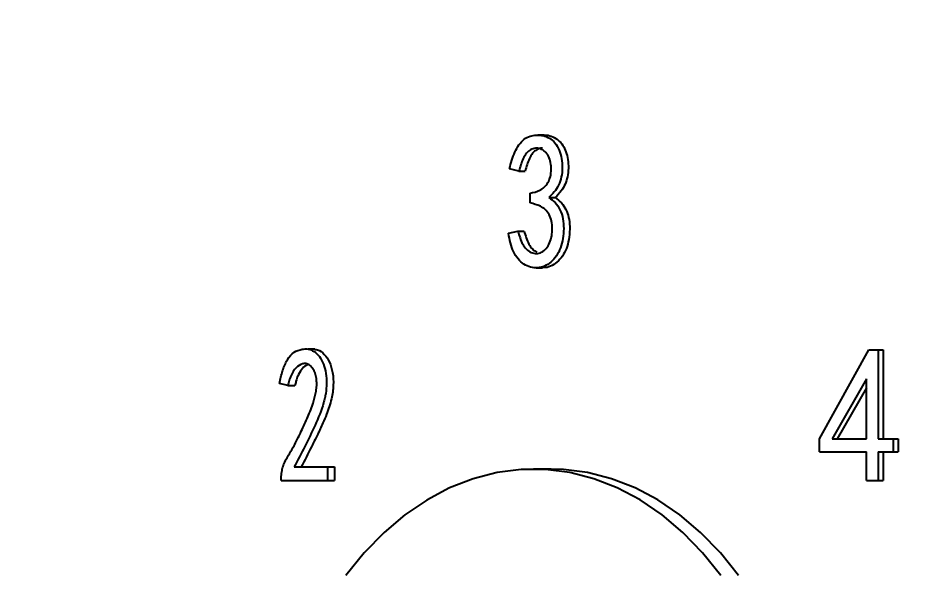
# Model space of a CAD drawing. Header units: millimetres. Extents: x 107291 to 113922, y -130611 to -125922.
# Drawn here: x 110523.3 to 110626.8, y -127233.9 to -127169.7 of the extents above; entities that cross this region are included whole.
import ezdxf

# ---------------------------------------------------------------- set-up
doc = ezdxf.new("R2010")
doc.units = ezdxf.units.MM
doc.header["$LTSCALE"] = 13
for name, color, linetype in [('几何体', 7, 'Continuous'), ('尺寸', 3, 'Continuous'), ('注释', 2, 'Continuous')]:
    doc.layers.add(name, color=color, linetype=linetype)
doc.styles.add('SLDTEXTSTYLE0', font='')
doc.styles.get("Standard").update_dxf_attribs({"font": 'gbenor.shx', "bigfont": 'gbcbig.shx'})
doc.styles.get('SLDTEXTSTYLE0').set_extended_font_data('汉仪长仿宋体')
doc.dimstyles.new('SLDDIMSTYLE0', dxfattribs={"dimtxt": 50, "dimasz": 40.8, "dimexe": 0, "dimexo": 0.0625, "dimgap": 12.5, "dimtad": 2, "dimdec": 0, "dimrnd": 1e-09, "dimzin": 12, "dimdsep": 46, "dimtxsty": 'SLDTEXTSTYLE0', "dimsah": 1, "dimcen": 0.09, "dimadec": 0, "dimazin": 3, "dimtfac": 1, "dimtdec": 0, "dimtmove": 0, "dimatfit": 0, "dimfxl": 1, "dimfrac": 2, "dimtolj": 1, "dimtzin": 12, "dimarcsym": 0})
doc.dimstyles.new('SLDDIMSTYLE2', dxfattribs={"dimtxt": 0.18, "dimasz": 40.8, "dimexe": 0, "dimexo": 0.0625, "dimgap": 0, "dimtad": 0, "dimtih": 1, "dimtoh": 1, "dimdec": 0, "dimrnd": 1e-09, "dimzin": 0, "dimdsep": 46, "dimtxsty": 'Standard', "dimsah": 1, "dimcen": 0.09, "dimadec": 0, "dimazin": 0, "dimtfac": 40.8, "dimtdec": 0, "dimtofl": 0, "dimtmove": 0, "dimatfit": 3, "dimfxl": 1, "dimfrac": 2, "dimtolj": 1, "dimtzin": 0, "dimarcsym": 0})

# ---------------------------------------------------------------- blocks, each defined once
blk = doc.blocks.new('*D13')
at = {"layer": 'Defpoints', "color": 0, "transparency": 16777216}
for p in [(110402.38, -127104.56), (110714.3, -127104.56), (110787.56, -127792.81)]:
    blk.add_point(p, dxfattribs=at)
at = {"layer": '尺寸', "color": 0, "lineweight": -2, "transparency": 16777216}
for p, q in [((110714.24, -127104.56), (110402.38, -127104.56)), ((110402.38, -127752.01), (110402.38, -127145.36)), ((110787.5, -127792.81), (110402.38, -127792.81))]:
    blk.add_line(p, q, dxfattribs=at)
at = {"layer": '尺寸', "color": 0, "transparency": 16777216}
for points in [[(110395.58, -127145.36), (110409.18, -127145.36), (110402.38, -127104.56)], [(110395.58, -127752.01), (110409.18, -127752.01), (110402.38, -127792.81)]]:
    blk.add_solid(points, dxfattribs=at)
at = {"layer": '尺寸', "color": 0, "transparency": 16777216, "insert": (110339.88, -127398.57), "char_height": 50, "attachment_point": 2, "rotation": 90, "style": 'SLDTEXTSTYLE0'}
blk.add_mtext('\\A1;730', dxfattribs=at)

msp = doc.modelspace()

# ---------------------------------------------------------------- linework, layer by layer
at = {"layer": '几何体'}
for p, q in [((110584.07, -127183.24), (110583.36, -127183.24)), ((110581.17, -127187.4), (110580.07, -127187.14)), ((110581.17, -127187.4), (110581.89, -127187.4)), ((110582.46, -127191.09), (110582.46, -127189.95)), ((110584.63, -127190.47), (110585.34, -127190.47)), ((110579.95, -127194.59), (110581.05, -127194.33)), ((110581.05, -127194.33), (110581.76, -127194.33)), ((110583.17, -127198.59), (110583.88, -127198.59)), ((110557.57, -127207.97), (110556.78, -127207.97)), ((110615.88, -127218.34), (110621.61, -127208.08)), ((110621.61, -127208.08), (110622.68, -127208.08)), ((110622.68, -127208.08), (110622.68, -127218.34)), ((110622.68, -127208.08), (110623.26, -127208.08)), ((110623.26, -127208.08), (110623.26, -127218.34)), ((110621.33, -127211.41), (110617.35, -127218.34)), ((110621.33, -127218.34), (110621.33, -127211.41)), ((110554.48, -127212.2), (110553.49, -127211.94)), ((110554.48, -127212.2), (110555.28, -127212.2)), ((110621.33, -127212.44), (110617.95, -127218.34)), ((110615.88, -127219.84), (110615.88, -127218.34)), ((110617.35, -127218.34), (110621.33, -127218.34)), ((110622.68, -127218.34), (110624.41, -127218.34)), ((110624.41, -127218.34), (110624.41, -127219.84)), ((110624.41, -127218.34), (110624.98, -127218.34)), ((110624.98, -127218.34), (110624.98, -127219.84)), ((110615.88, -127219.84), (110621.33, -127219.84)), ((110621.33, -127223.17), (110621.33, -127219.84)), ((110622.68, -127219.84), (110624.41, -127219.84)), ((110622.68, -127219.84), (110622.68, -127223.17)), ((110623.26, -127219.84), (110623.26, -127223.17)), ((110624.41, -127219.84), (110624.98, -127219.84)), ((110555.21, -127221.59), (110559.05, -127221.59)), ((110559.05, -127221.59), (110559.05, -127223.17)), ((110559.05, -127221.59), (110559.84, -127221.59)), ((110559.84, -127221.59), (110559.84, -127223.17)), ((110584.9, -127221.85), (110582.85, -127221.85)), ((110553.69, -127223.17), (110553.69, -127222.82)), ((110553.69, -127223.17), (110559.05, -127223.17)), ((110559.05, -127223.17), (110559.84, -127223.17)), ((110621.33, -127223.17), (110622.68, -127223.17)), ((110622.68, -127223.17), (110623.26, -127223.17))]:
    msp.add_line(p, q, dxfattribs=at)
at = {"layer": '几何体', "flags": 128}
for points in [[(110604.5, -127234.13), (110602.39, -127231.52), (110600.11, -127229.18), (110597.7, -127227.14), (110595.16, -127225.41), (110592.53, -127224.02), (110589.82, -127222.96), (110587.05, -127222.25), (110584.25, -127221.89), (110581.44, -127221.89), (110578.64, -127222.25), (110575.87, -127222.96), (110573.16, -127224.02), (110570.53, -127225.42), (110567.99, -127227.14), (110565.58, -127229.18), (110563.3, -127231.52), (110561.18, -127234.14)], [(110606.55, -127234.13), (110604.44, -127231.52), (110602.16, -127229.18), (110599.75, -127227.14), (110597.21, -127225.41), (110594.58, -127224.02), (110591.87, -127222.96), (110589.1, -127222.25), (110586.3, -127221.89), (110584.9, -127221.85)]]:
    msp.add_lwpolyline(points, dxfattribs=at)
at = {"layer": '几何体'}
for points, knots in [([(110580.07, -127187.14), (110580.25, -127186.48), (110580.53, -127185.49), (110581.14, -127184.35), (110581.74, -127183.68), (110582.45, -127183.33), (110583.2, -127183.21), (110583.96, -127183.27), (110584.69, -127183.56), (110585.36, -127184.11), (110585.85, -127184.94), (110586.14, -127185.95), (110586.21, -127187.02), (110586.1, -127188.09), (110585.67, -127189.41), (110585.05, -127190.05), (110584.63, -127190.47)], [0, 0, 0, 0, 0.124824, 0.187412, 0.249973, 0.312581, 0.375289, 0.438391, 0.50063, 0.563226, 0.625708, 0.688181, 0.750629, 0.813693, 0.875503, 1, 1, 1, 1]), ([(110584.07, -127183.26), (110584.17, -127183.26), (110584.5, -127183.23), (110585.08, -127183.41), (110585.73, -127183.8), (110586.26, -127184.4), (110586.63, -127185.17), (110586.85, -127186.08), (110586.9, -127187.08), (110586.8, -127188.05), (110586.52, -127188.96), (110586.03, -127189.79), (110585.59, -127190.23), (110585.34, -127190.47)], [0, 0, 0, 0, 0.0370926, 0.1387228, 0.2342208, 0.3221494, 0.4096373, 0.5011979, 0.5953675, 0.6945533, 0.782314, 0.8767256, 1, 1, 1, 1]), ([(110582.46, -127189.95), (110582.84, -127189.87), (110583.41, -127189.76), (110584.1, -127189.31), (110584.54, -127188.77), (110584.83, -127188.04), (110584.91, -127187.23), (110584.86, -127186.42), (110584.62, -127185.66), (110584.18, -127185.12), (110583.65, -127184.79), (110583.07, -127184.72), (110582.51, -127184.89), (110582.01, -127185.31), (110581.52, -127186.15), (110581.31, -127186.9), (110581.17, -127187.4)], [0, 0, 0, 0, 0.125009, 0.187598, 0.250132, 0.312601, 0.375027, 0.437451, 0.499906, 0.562439, 0.625032, 0.687656, 0.750273, 0.812843, 0.875356, 1, 1, 1, 1]), ([(110583.9, -127184.78), (110583.86, -127184.77), (110583.64, -127184.73), (110583.22, -127184.91), (110582.72, -127185.31), (110582.23, -127186.15), (110582.03, -127186.9), (110581.89, -127187.4)], [0, 0, 0, 0, 0.040053, 0.232213, 0.424363, 0.61653, 1, 1, 1, 1]), ([(110584.63, -127190.47), (110584.88, -127190.65), (110585.36, -127190.99), (110585.94, -127191.84), (110586.29, -127192.9), (110586.36, -127194.06), (110586.28, -127195.2), (110586.01, -127196.3), (110585.52, -127197.23), (110584.87, -127197.95), (110584.13, -127198.44), (110583.32, -127198.63), (110582.51, -127198.55), (110581.73, -127198.21), (110581.05, -127197.59), (110580.3, -127196.47), (110580.09, -127195.34), (110579.95, -127194.59)], [0, 0, 0, 0, 0.062581, 0.125128, 0.187507, 0.249966, 0.312465, 0.374911, 0.437411, 0.49999, 0.562593, 0.625254, 0.687934, 0.750569, 0.813181, 0.875693, 1, 1, 1, 1]), ([(110585.34, -127190.47), (110585.6, -127190.66), (110586.08, -127191), (110586.61, -127191.82), (110586.95, -127192.76), (110587.06, -127193.87), (110587, -127195.01), (110586.77, -127196.12), (110586.34, -127197.06), (110585.74, -127197.81), (110585.02, -127198.34), (110584.38, -127198.59), (110583.99, -127198.56), (110583.88, -127198.56)], [0, 0, 0, 0, 0.1041736, 0.1938245, 0.2795449, 0.3728586, 0.4769998, 0.5727183, 0.6651976, 0.7620396, 0.8599723, 0.9570216, 1, 1, 1, 1]), ([(110581.05, -127194.33), (110581.2, -127194.87), (110581.44, -127195.67), (110582.02, -127196.48), (110582.57, -127196.87), (110583.19, -127196.96), (110583.8, -127196.83), (110584.34, -127196.39), (110584.73, -127195.71), (110584.98, -127194.91), (110585.04, -127194.04), (110584.96, -127193.18), (110584.68, -127192.39), (110584.21, -127191.81), (110583.46, -127191.33), (110582.86, -127191.19), (110582.46, -127191.09)], [0, 0, 0, 0, 0.124453, 0.187001, 0.249558, 0.312201, 0.374795, 0.437282, 0.499802, 0.562232, 0.624658, 0.687106, 0.749526, 0.812074, 0.874744, 1, 1, 1, 1]), ([(110581.76, -127194.33), (110581.92, -127194.86), (110582.16, -127195.66), (110582.71, -127196.47), (110583.07, -127196.68), (110583.23, -127196.77)], [0, 0, 0, 0, 0.514706, 0.773132, 1, 1, 1, 1]), ([(110553.49, -127211.94), (110553.6, -127211.45), (110553.82, -127210.47), (110554.37, -127209.17), (110555.16, -127208.23), (110555.79, -127208.07), (110556.11, -127207.99)], [0, 0, 0, 0, 0.250258, 0.500157, 0.749885, 1, 1, 1, 1]), ([(110556.11, -127207.99), (110556.22, -127207.98), (110556.46, -127207.95), (110556.93, -127207.97), (110557.51, -127208.21), (110558.13, -127208.79), (110558.6, -127209.69), (110558.89, -127210.77), (110558.96, -127211.94), (110558.88, -127212.91), (110558.74, -127213.65), (110558.4, -127214.93), (110557.62, -127216.82), (110556.43, -127219.22), (110555.62, -127220.81), (110555.21, -127221.59)], [0, 0, 0, 0, 0.031354, 0.06271, 0.125252, 0.18781, 0.25017, 0.312517, 0.374912, 0.437286, 0.468546, 0.499805, 0.662975, 0.833151, 1, 1, 1, 1]), ([(110557.57, -127208.03), (110557.68, -127208.03), (110558.07, -127208.03), (110558.69, -127208.52), (110559.31, -127209.43), (110559.69, -127210.71), (110559.77, -127212.21), (110559.52, -127213.88), (110559.04, -127215.29), (110558.57, -127216.41), (110558.25, -127217.09), (110558.09, -127217.45), (110558.03, -127217.57), (110558.02, -127217.59), (110557.98, -127217.67), (110557.85, -127217.95), (110557.58, -127218.5), (110556.95, -127219.77), (110556.41, -127220.82), (110556.01, -127221.59)], [0, 0, 0, 0, 0.031451, 0.110309, 0.184871, 0.262878, 0.347462, 0.438963, 0.55406, 0.623402, 0.673414, 0.699996, 0.700142, 0.701287, 0.704458, 0.71644, 0.762968, 0.825704, 1, 1, 1, 1]), ([(110553.69, -127222.82), (110553.71, -127222.6), (110553.75, -127222.16), (110553.97, -127221.21), (110554.57, -127220.24), (110555.27, -127219.01), (110555.97, -127217.58), (110556.68, -127216.06), (110557.22, -127214.75), (110557.53, -127213.78), (110557.68, -127213.15), (110557.78, -127212.51), (110557.82, -127211.85), (110557.75, -127211.21), (110557.57, -127210.61), (110557.29, -127210.13), (110556.95, -127209.78), (110556.55, -127209.62), (110556.02, -127209.69), (110555.39, -127210.09), (110554.89, -127210.84), (110554.62, -127211.59), (110554.52, -127212), (110554.48, -127212.2)], [0, 0, 0, 0, 0.03127, 0.062496, 0.143832, 0.225725, 0.306543, 0.406087, 0.50003, 0.531291, 0.562553, 0.596014, 0.625046, 0.656688, 0.687552, 0.718842, 0.750159, 0.781498, 0.812842, 0.875192, 0.937472, 0.968742, 1, 1, 1, 1]), ([(110556.84, -127209.77), (110556.75, -127209.79), (110556.45, -127209.88), (110556.02, -127210.34), (110555.68, -127210.91), (110555.5, -127211.39), (110555.39, -127211.76), (110555.32, -127212.04), (110555.28, -127212.2)], [0, 0, 0, 0, 0.117095, 0.39952, 0.6666, 0.759388, 0.855537, 1, 1, 1, 1])]:
    msp.add_open_spline(points, degree=3, knots=knots, dxfattribs=at)

# ---------------------------------------------------------------- dimensions: what is measured, and where the dimension line sits
at = {"layer": '尺寸'}
dim = msp.add_linear_dim(base=(110402.38, -127104.56), p1=(110787.56, -127792.81), p2=(110714.3, -127104.56), angle=90, text='730', dimstyle='SLDDIMSTYLE0', dxfattribs=at)
dim.commit()
dim.dimension.update_dxf_attribs({"geometry": '*D13', "text_midpoint": (110402.38, -127398.57), "dimtype": 160})

# ---------------------------------------------------------------- leaders
at = {"layer": '注释'}
msp.add_leader([(111010.5, -127826.17), (110190.91, -126393.99)], dimstyle='SLDDIMSTYLE2', dxfattribs=at)

doc.saveas('drawing.dxf')
